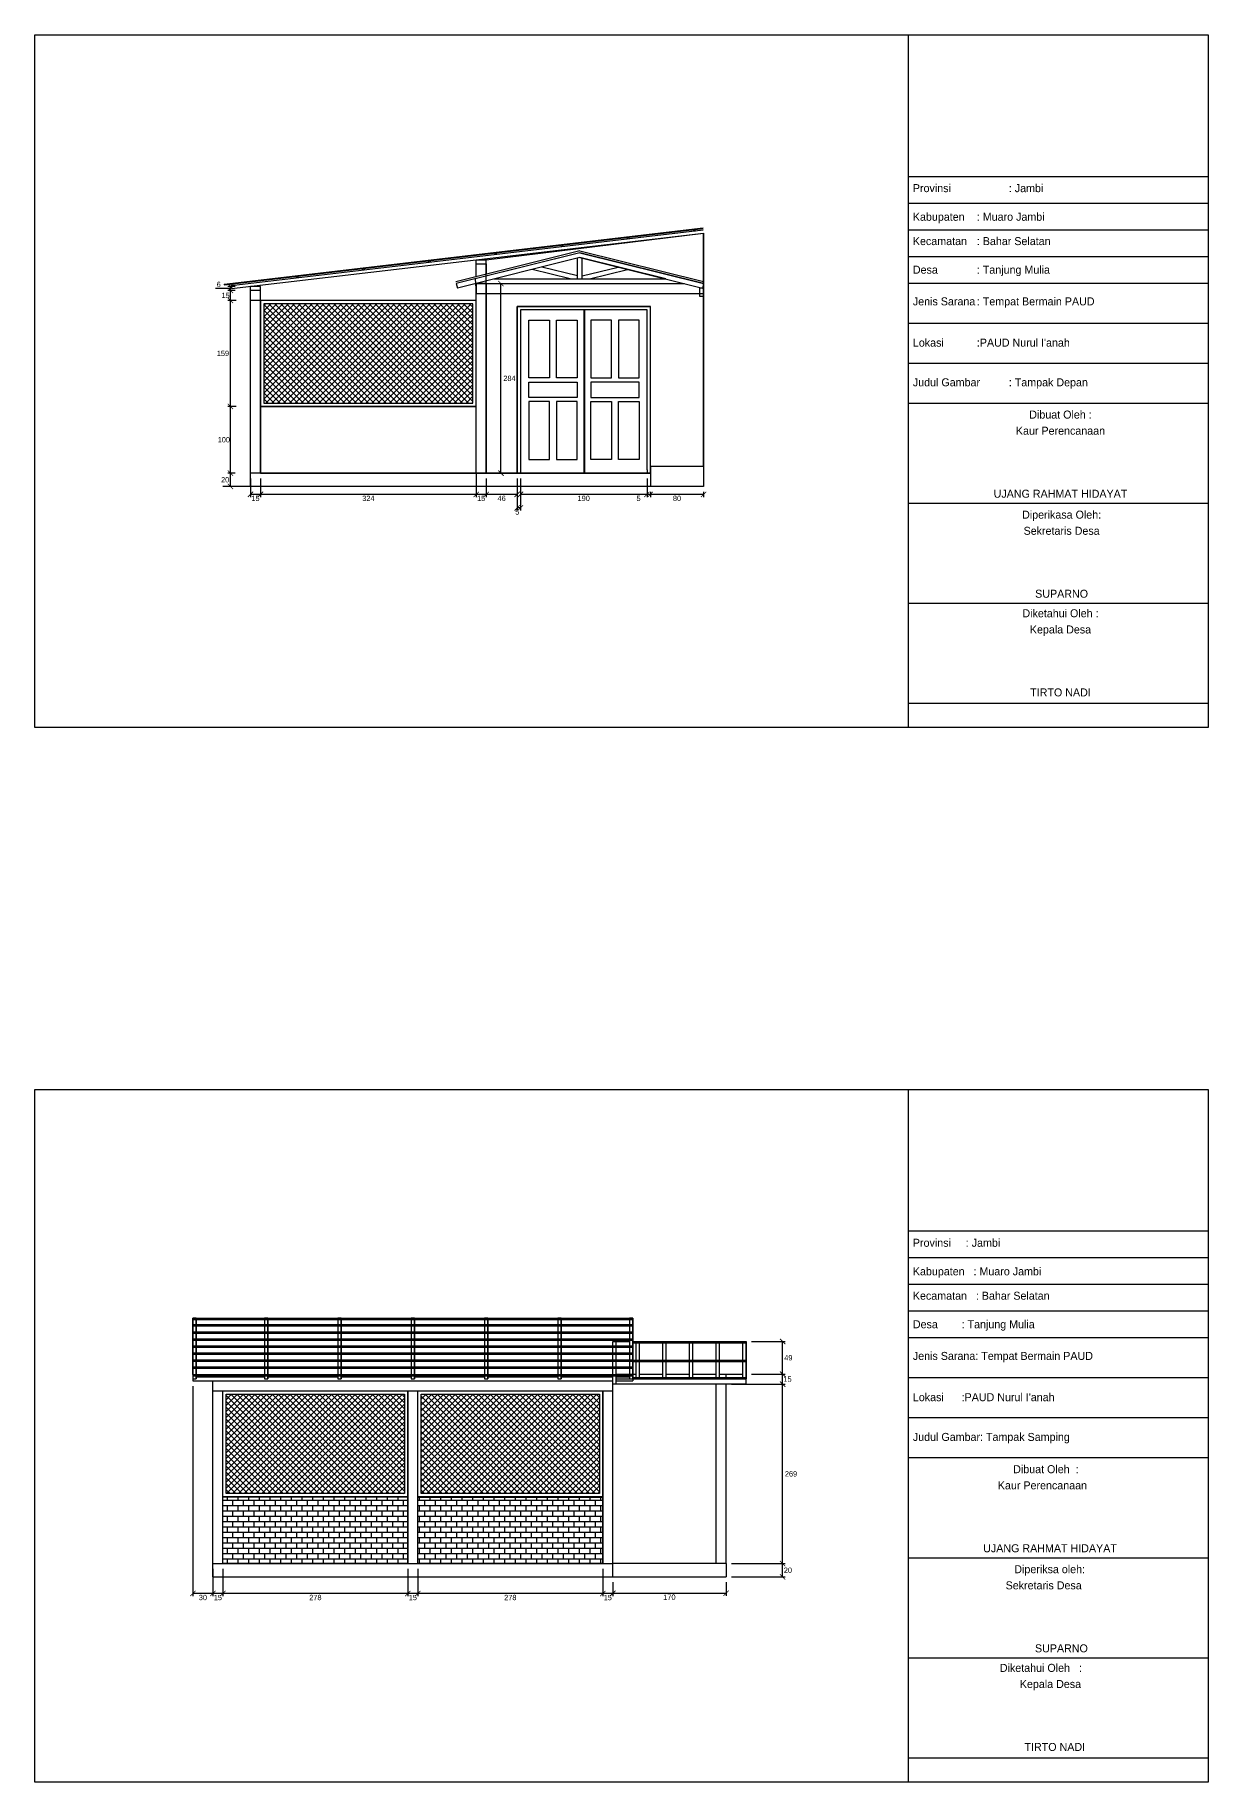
# Model space of a CAD drawing. Header units: inches. Extents: x -1543 to 2447, y -3648 to -1027.
# Drawn here: x -1543 to 217, y -3648 to -1027 of the extents above; entities that cross this region are included whole.
import ezdxf

# ---------------------------------------------------------------- set-up
doc = ezdxf.new("R2010")
doc.units = ezdxf.units.IN
doc.header["$MEASUREMENT"] = 0
doc.header["$PDMODE"] = 3
doc.dimstyles.get("Standard").update_dxf_attribs({"dimtxt": 8, "dimasz": 8, "dimexe": 4, "dimexo": 8, "dimgap": 2, "dimtad": 2, "dimtih": 1, "dimtoh": 1, "dimdec": 0, "dimzin": 0, "dimdsep": 46, "dimtxsty": 'Standard', "dimblk": 'ARCHTICK', "dimcen": 0.09, "dimadec": 0, "dimazin": 0, "dimtfac": 1, "dimtdec": 0, "dimtofl": 0, "dimtmove": 0, "dimatfit": 3, "dimfxl": 1, "dimtolj": 1, "dimtzin": 0, "dimarcsym": 0})

# ---------------------------------------------------------------- blocks, each defined once
blk = doc.blocks.new('_ArchTick')
at = {"color": 0, "linetype": 'ByBlock', "const_width": 0.15}
blk.add_lwpolyline([(-0.5, -0.5), (0.5, 0.5)], dxfattribs=at)
blk = doc.blocks.new('*D70')
at = {"color": 0, "lineweight": -2}
for p, q in [((-1242.6, -1684.4), (-1253.6, -1684.4)), ((-1249.6, -1704.4), (-1249.6, -1684.4)), ((-1242.6, -1704.4), (-1253.6, -1704.4))]:
    blk.add_line(p, q, dxfattribs=at)
at = {"layer": 'Defpoints', "color": 0}
for p in [(-1249.6, -1684.4), (-1234.6, -1684.4), (-1234.6, -1704.4)]:
    blk.add_point(p, dxfattribs=at)
at = {"color": 0, "lineweight": -2, "xscale": 8, "yscale": 8, "zscale": 8}
for p, rotation in [((-1249.6, -1684.4), 90), ((-1249.6, -1704.4), 270)]:
    blk.add_blockref('_ArchTick', p, dxfattribs=dict(at, rotation=rotation))
at = {"color": 0, "insert": (-1257.6, -1694.4), "char_height": 8, "attachment_point": 5}
blk.add_mtext('\\A1;20', dxfattribs=at)
blk = doc.blocks.new('*D71')
at = {"color": 0, "lineweight": -2}
for p, q in [((-1241.1, -1584.4), (-1253.6, -1584.4)), ((-1249.6, -1684.4), (-1249.6, -1584.4)), ((-1242.6, -1684.4), (-1253.6, -1684.4))]:
    blk.add_line(p, q, dxfattribs=at)
at = {"layer": 'Defpoints', "color": 0}
for p in [(-1249.6, -1584.4), (-1233.1, -1584.4), (-1234.6, -1684.4)]:
    blk.add_point(p, dxfattribs=at)
at = {"color": 0, "lineweight": -2, "xscale": 8, "yscale": 8, "zscale": 8}
for p, rotation in [((-1249.6, -1584.4), 90), ((-1249.6, -1684.4), 270)]:
    blk.add_blockref('_ArchTick', p, dxfattribs=dict(at, rotation=rotation))
at = {"color": 0, "insert": (-1259.6, -1634.4), "char_height": 8, "attachment_point": 5}
blk.add_mtext('\\A1;100', dxfattribs=at)
blk = doc.blocks.new('*D72')
at = {"color": 0, "lineweight": -2}
for p, q in [((-1241.1, -1425.4), (-1253.6, -1425.4)), ((-1249.6, -1584.4), (-1249.6, -1425.4)), ((-1241.1, -1584.4), (-1253.6, -1584.4))]:
    blk.add_line(p, q, dxfattribs=at)
at = {"layer": 'Defpoints', "color": 0}
for p in [(-1249.6, -1425.4), (-1233.1, -1425.4), (-1233.1, -1584.4)]:
    blk.add_point(p, dxfattribs=at)
at = {"color": 0, "lineweight": -2, "xscale": 8, "yscale": 8, "zscale": 8}
for p, rotation in [((-1249.6, -1425.4), 90), ((-1249.6, -1584.4), 270)]:
    blk.add_blockref('_ArchTick', p, dxfattribs=dict(at, rotation=rotation))
at = {"color": 0, "insert": (-1260.9, -1504.9), "char_height": 8, "attachment_point": 5}
blk.add_mtext('\\A1;159', dxfattribs=at)
blk = doc.blocks.new('*D73')
at = {"color": 0, "lineweight": -2}
for p, q in [((-1242.6, -1410.4), (-1253.6, -1410.4)), ((-1249.6, -1425.4), (-1249.6, -1410.4)), ((-1242.6, -1425.4), (-1253.6, -1425.4))]:
    blk.add_line(p, q, dxfattribs=at)
at = {"layer": 'Defpoints', "color": 0}
for p in [(-1249.6, -1410.4), (-1234.6, -1410.4), (-1234.6, -1425.4)]:
    blk.add_point(p, dxfattribs=at)
at = {"color": 0, "lineweight": -2, "xscale": 8, "yscale": 8, "zscale": 8}
for p, rotation in [((-1249.6, -1410.4), 90), ((-1249.6, -1425.4), 270)]:
    blk.add_blockref('_ArchTick', p, dxfattribs=dict(at, rotation=rotation))
at = {"color": 0, "insert": (-1256.9, -1417.9), "char_height": 8, "attachment_point": 5}
blk.add_mtext('\\A1;15', dxfattribs=at)
blk = doc.blocks.new('*D74')
at = {"color": 0, "lineweight": -2}
for p, q in [((-1262.6, -1407.4), (-1271.9, -1407.4)), ((-1249.6, -1407.4), (-1262.6, -1407.4)), ((-1242.6, -1404.4), (-1253.6, -1404.4)), ((-1242.6, -1410.4), (-1253.6, -1410.4)), ((-1249.6, -1410.4), (-1249.6, -1404.4))]:
    blk.add_line(p, q, dxfattribs=at)
at = {"layer": 'Defpoints', "color": 0}
for p in [(-1249.6, -1404.4), (-1234.6, -1404.4), (-1234.6, -1410.4)]:
    blk.add_point(p, dxfattribs=at)
at = {"color": 0, "lineweight": -2, "xscale": 8, "yscale": 8, "zscale": 8}
for p, rotation in [((-1249.6, -1404.4), 90), ((-1249.6, -1410.4), 270)]:
    blk.add_blockref('_ArchTick', p, dxfattribs=dict(at, rotation=rotation))
at = {"color": 0, "insert": (-1267.2, -1401.4), "char_height": 8, "attachment_point": 5}
blk.add_mtext('\\A1;6', dxfattribs=at)
blk = doc.blocks.new('*D98')
at = {"color": 0, "lineweight": -2}
for p, q in [((-619.6, -1712.4), (-619.6, -1720.3)), ((-539.6, -1716.3), (-619.6, -1716.3)), ((-539.6, -1712.4), (-539.6, -1720.3))]:
    blk.add_line(p, q, dxfattribs=at)
at = {"layer": 'Defpoints', "color": 0}
for p in [(-619.6, -1704.4), (-619.6, -1716.3), (-539.6, -1704.4)]:
    blk.add_point(p, dxfattribs=at)
at = {"color": 0, "lineweight": -2, "xscale": 8, "yscale": 8, "zscale": 8, "rotation": 180}
blk.add_blockref('_ArchTick', (-619.6, -1716.3), dxfattribs=at)
at = {"color": 0, "lineweight": -2, "xscale": 8, "yscale": 8, "zscale": 8}
blk.add_blockref('_ArchTick', (-539.6, -1716.3), dxfattribs=at)
at = {"color": 0, "insert": (-579.6, -1722.3), "char_height": 8, "attachment_point": 5}
blk.add_mtext('\\A1;80', dxfattribs=at)
blk = doc.blocks.new('*D99')
at = {"color": 0, "lineweight": -2}
for p, q in [((-624.6, -1692.4), (-624.6, -1720.3)), ((-624.6, -1716.3), (-641.9, -1716.3)), ((-619.6, -1716.3), (-624.6, -1716.3)), ((-619.6, -1712.4), (-619.6, -1720.3))]:
    blk.add_line(p, q, dxfattribs=at)
at = {"layer": 'Defpoints', "color": 0}
for p in [(-624.6, -1684.4), (-624.6, -1716.3), (-619.6, -1704.4)]:
    blk.add_point(p, dxfattribs=at)
at = {"color": 0, "lineweight": -2, "xscale": 8, "yscale": 8, "zscale": 8, "rotation": 180}
blk.add_blockref('_ArchTick', (-624.6, -1716.3), dxfattribs=at)
at = {"color": 0, "lineweight": -2, "xscale": 8, "yscale": 8, "zscale": 8}
blk.add_blockref('_ArchTick', (-619.6, -1716.3), dxfattribs=at)
at = {"color": 0, "insert": (-637.3, -1722.3), "char_height": 8, "attachment_point": 5}
blk.add_mtext('\\A1;5', dxfattribs=at)
blk = doc.blocks.new('*D100')
at = {"color": 0, "lineweight": -2}
for p, q in [((-814.6, -1692.4), (-814.6, -1720.3)), ((-624.6, -1692.4), (-624.6, -1720.3)), ((-624.6, -1716.3), (-814.6, -1716.3))]:
    blk.add_line(p, q, dxfattribs=at)
at = {"layer": 'Defpoints', "color": 0}
for p in [(-814.6, -1684.4), (-624.6, -1684.4), (-814.6, -1716.3)]:
    blk.add_point(p, dxfattribs=at)
at = {"color": 0, "lineweight": -2, "xscale": 8, "yscale": 8, "zscale": 8, "rotation": 180}
blk.add_blockref('_ArchTick', (-814.6, -1716.3), dxfattribs=at)
at = {"color": 0, "lineweight": -2, "xscale": 8, "yscale": 8, "zscale": 8}
blk.add_blockref('_ArchTick', (-624.6, -1716.3), dxfattribs=at)
at = {"color": 0, "insert": (-719.6, -1722.3), "char_height": 8, "attachment_point": 5}
blk.add_mtext('\\A1;190', dxfattribs=at)
blk = doc.blocks.new('*D101')
at = {"color": 0, "lineweight": -2}
for p, q in [((-819.6, -1692.4), (-819.6, -1740.7)), ((-814.6, -1692.4), (-814.6, -1740.7)), ((-814.6, -1736.7), (-819.6, -1736.7))]:
    blk.add_line(p, q, dxfattribs=at)
at = {"layer": 'Defpoints', "color": 0}
for p in [(-819.6, -1684.4), (-814.6, -1684.4), (-819.6, -1736.7)]:
    blk.add_point(p, dxfattribs=at)
at = {"color": 0, "lineweight": -2, "xscale": 8, "yscale": 8, "zscale": 8, "rotation": 180}
blk.add_blockref('_ArchTick', (-819.6, -1736.7), dxfattribs=at)
at = {"color": 0, "lineweight": -2, "xscale": 8, "yscale": 8, "zscale": 8}
blk.add_blockref('_ArchTick', (-814.6, -1736.7), dxfattribs=at)
at = {"color": 0, "insert": (-819.3, -1742.7), "char_height": 8, "attachment_point": 5}
blk.add_mtext('\\A1;5', dxfattribs=at)
blk = doc.blocks.new('*D102')
at = {"color": 0, "lineweight": -2}
for p, q in [((-865.9, -1692.4), (-865.9, -1720.3)), ((-819.6, -1692.4), (-819.6, -1720.3)), ((-819.6, -1716.3), (-865.9, -1716.3))]:
    blk.add_line(p, q, dxfattribs=at)
at = {"layer": 'Defpoints', "color": 0}
for p in [(-865.9, -1684.4), (-819.6, -1684.4), (-865.9, -1716.3)]:
    blk.add_point(p, dxfattribs=at)
at = {"color": 0, "lineweight": -2, "xscale": 8, "yscale": 8, "zscale": 8, "rotation": 180}
blk.add_blockref('_ArchTick', (-865.9, -1716.3), dxfattribs=at)
at = {"color": 0, "lineweight": -2, "xscale": 8, "yscale": 8, "zscale": 8}
blk.add_blockref('_ArchTick', (-819.6, -1716.3), dxfattribs=at)
at = {"color": 0, "insert": (-842.7, -1722.3), "char_height": 8, "attachment_point": 5}
blk.add_mtext('\\A1;46', dxfattribs=at)
blk = doc.blocks.new('*D103')
at = {"color": 0, "lineweight": -2}
for p, q in [((-880.9, -1692.4), (-880.9, -1720.3)), ((-865.9, -1692.4), (-865.9, -1720.3)), ((-865.9, -1716.3), (-880.9, -1716.3))]:
    blk.add_line(p, q, dxfattribs=at)
at = {"layer": 'Defpoints', "color": 0}
for p in [(-880.9, -1684.4), (-865.9, -1684.4), (-880.9, -1716.3)]:
    blk.add_point(p, dxfattribs=at)
at = {"color": 0, "lineweight": -2, "xscale": 8, "yscale": 8, "zscale": 8, "rotation": 180}
blk.add_blockref('_ArchTick', (-880.9, -1716.3), dxfattribs=at)
at = {"color": 0, "lineweight": -2, "xscale": 8, "yscale": 8, "zscale": 8}
blk.add_blockref('_ArchTick', (-865.9, -1716.3), dxfattribs=at)
at = {"color": 0, "insert": (-873.4, -1722.3), "char_height": 8, "attachment_point": 5}
blk.add_mtext('\\A1;15', dxfattribs=at)
blk = doc.blocks.new('*D104')
at = {"color": 0, "lineweight": -2}
for p, q in [((-1204.6, -1692.4), (-1204.6, -1720.3)), ((-880.9, -1692.4), (-880.9, -1720.3)), ((-880.9, -1716.3), (-1204.6, -1716.3))]:
    blk.add_line(p, q, dxfattribs=at)
at = {"layer": 'Defpoints', "color": 0}
for p in [(-1204.6, -1684.4), (-880.9, -1684.4), (-1204.6, -1716.3)]:
    blk.add_point(p, dxfattribs=at)
at = {"color": 0, "lineweight": -2, "xscale": 8, "yscale": 8, "zscale": 8, "rotation": 180}
blk.add_blockref('_ArchTick', (-1204.6, -1716.3), dxfattribs=at)
at = {"color": 0, "lineweight": -2, "xscale": 8, "yscale": 8, "zscale": 8}
blk.add_blockref('_ArchTick', (-880.9, -1716.3), dxfattribs=at)
at = {"color": 0, "insert": (-1042.7, -1722.3), "char_height": 8, "attachment_point": 5}
blk.add_mtext('\\A1;324', dxfattribs=at)
blk = doc.blocks.new('*D105')
at = {"color": 0, "lineweight": -2}
for p, q in [((-1219.6, -1692.4), (-1219.6, -1720.3)), ((-1204.6, -1692.4), (-1204.6, -1720.3)), ((-1204.6, -1716.3), (-1219.6, -1716.3))]:
    blk.add_line(p, q, dxfattribs=at)
at = {"layer": 'Defpoints', "color": 0}
for p in [(-1219.6, -1684.4), (-1204.6, -1684.4), (-1219.6, -1716.3)]:
    blk.add_point(p, dxfattribs=at)
at = {"color": 0, "lineweight": -2, "xscale": 8, "yscale": 8, "zscale": 8, "rotation": 180}
blk.add_blockref('_ArchTick', (-1219.6, -1716.3), dxfattribs=at)
at = {"color": 0, "lineweight": -2, "xscale": 8, "yscale": 8, "zscale": 8}
blk.add_blockref('_ArchTick', (-1204.6, -1716.3), dxfattribs=at)
at = {"color": 0, "insert": (-1212.1, -1722.3), "char_height": 8, "attachment_point": 5}
blk.add_mtext('\\A1;15', dxfattribs=at)
blk = doc.blocks.new('*D106')
at = {"color": 0, "lineweight": -2}
for p, q in [((-851.7, -1400.2), (-847.7, -1400.2)), ((-843.7, -1684.4), (-843.7, -1400.2)), ((-851.7, -1684.4), (-847.7, -1684.4))]:
    blk.add_line(p, q, dxfattribs=at)
at = {"layer": 'Defpoints', "color": 0}
for p in [(-843.7, -1400.2), (-843.7, -1400.2), (-843.7, -1684.4)]:
    blk.add_point(p, dxfattribs=at)
at = {"color": 0, "lineweight": -2, "xscale": 8, "yscale": 8, "zscale": 8}
for p, rotation in [((-843.7, -1400.2), 90), ((-843.7, -1684.4), 270)]:
    blk.add_blockref('_ArchTick', p, dxfattribs=dict(at, rotation=rotation))
at = {"color": 0, "insert": (-831, -1542.3), "char_height": 8, "attachment_point": 5}
blk.add_mtext('\\A1;284', dxfattribs=at)
blk = doc.blocks.new('*D119')
at = {"color": 0, "lineweight": -2}
for p, q in [((-691, -3328), (-691, -3368.9)), ((-676, -3348), (-676, -3368.9)), ((-676, -3364.9), (-691, -3364.9))]:
    blk.add_line(p, q, dxfattribs=at)
at = {"layer": 'Defpoints', "color": 0}
for p in [(-691, -3320), (-676, -3340), (-691, -3364.9)]:
    blk.add_point(p, dxfattribs=at)
at = {"color": 0, "lineweight": -2, "xscale": 8, "yscale": 8, "zscale": 8, "rotation": 180}
blk.add_blockref('_ArchTick', (-691, -3364.9), dxfattribs=at)
at = {"color": 0, "lineweight": -2, "xscale": 8, "yscale": 8, "zscale": 8}
blk.add_blockref('_ArchTick', (-676, -3364.9), dxfattribs=at)
at = {"color": 0, "insert": (-683.5, -3370.9), "char_height": 8, "attachment_point": 5}
blk.add_mtext('\\A1;15', dxfattribs=at)
blk = doc.blocks.new('*D120')
at = {"color": 0, "lineweight": -2}
for p, q in [((-968.5, -3328), (-968.5, -3368.9)), ((-691, -3328), (-691, -3368.9)), ((-691, -3364.9), (-968.5, -3364.9))]:
    blk.add_line(p, q, dxfattribs=at)
at = {"layer": 'Defpoints', "color": 0}
for p in [(-968.5, -3320), (-691, -3320), (-968.5, -3364.9)]:
    blk.add_point(p, dxfattribs=at)
at = {"color": 0, "lineweight": -2, "xscale": 8, "yscale": 8, "zscale": 8, "rotation": 180}
blk.add_blockref('_ArchTick', (-968.5, -3364.9), dxfattribs=at)
at = {"color": 0, "lineweight": -2, "xscale": 8, "yscale": 8, "zscale": 8}
blk.add_blockref('_ArchTick', (-691, -3364.9), dxfattribs=at)
at = {"color": 0, "insert": (-829.7, -3370.9), "char_height": 8, "attachment_point": 5}
blk.add_mtext('\\A1;278', dxfattribs=at)
blk = doc.blocks.new('*D121')
at = {"color": 0, "lineweight": -2}
for p, q in [((-983.5, -3328), (-983.5, -3368.9)), ((-968.5, -3328), (-968.5, -3368.9)), ((-968.5, -3364.9), (-983.5, -3364.9))]:
    blk.add_line(p, q, dxfattribs=at)
at = {"layer": 'Defpoints', "color": 0}
for p in [(-983.5, -3320), (-968.5, -3320), (-983.5, -3364.9)]:
    blk.add_point(p, dxfattribs=at)
at = {"color": 0, "lineweight": -2, "xscale": 8, "yscale": 8, "zscale": 8, "rotation": 180}
blk.add_blockref('_ArchTick', (-983.5, -3364.9), dxfattribs=at)
at = {"color": 0, "lineweight": -2, "xscale": 8, "yscale": 8, "zscale": 8}
blk.add_blockref('_ArchTick', (-968.5, -3364.9), dxfattribs=at)
at = {"color": 0, "insert": (-976, -3370.9), "char_height": 8, "attachment_point": 5}
blk.add_mtext('\\A1;15', dxfattribs=at)
blk = doc.blocks.new('*D122')
at = {"color": 0, "lineweight": -2}
for p, q in [((-1261, -3328), (-1261, -3368.9)), ((-983.5, -3328), (-983.5, -3368.9)), ((-983.5, -3364.9), (-1261, -3364.9))]:
    blk.add_line(p, q, dxfattribs=at)
at = {"layer": 'Defpoints', "color": 0}
for p in [(-1261, -3320), (-983.5, -3320), (-1261, -3364.9)]:
    blk.add_point(p, dxfattribs=at)
at = {"color": 0, "lineweight": -2, "xscale": 8, "yscale": 8, "zscale": 8, "rotation": 180}
blk.add_blockref('_ArchTick', (-1261, -3364.9), dxfattribs=at)
at = {"color": 0, "lineweight": -2, "xscale": 8, "yscale": 8, "zscale": 8}
blk.add_blockref('_ArchTick', (-983.5, -3364.9), dxfattribs=at)
at = {"color": 0, "insert": (-1122.2, -3370.9), "char_height": 8, "attachment_point": 5}
blk.add_mtext('\\A1;278', dxfattribs=at)
blk = doc.blocks.new('*D123')
at = {"color": 0, "lineweight": -2}
for p, q in [((-1276, -3328), (-1276, -3368.9)), ((-1261, -3328), (-1261, -3368.9)), ((-1261, -3364.9), (-1276, -3364.9))]:
    blk.add_line(p, q, dxfattribs=at)
at = {"layer": 'Defpoints', "color": 0}
for p in [(-1276, -3320), (-1261, -3320), (-1276, -3364.9)]:
    blk.add_point(p, dxfattribs=at)
at = {"color": 0, "lineweight": -2, "xscale": 8, "yscale": 8, "zscale": 8, "rotation": 180}
blk.add_blockref('_ArchTick', (-1276, -3364.9), dxfattribs=at)
at = {"color": 0, "lineweight": -2, "xscale": 8, "yscale": 8, "zscale": 8}
blk.add_blockref('_ArchTick', (-1261, -3364.9), dxfattribs=at)
at = {"color": 0, "insert": (-1268.5, -3370.9), "char_height": 8, "attachment_point": 5}
blk.add_mtext('\\A1;15', dxfattribs=at)
blk = doc.blocks.new('*D124')
at = {"color": 0, "lineweight": -2}
for p, q in [((-1306, -3054), (-1306, -3368.9)), ((-1276, -3328), (-1276, -3368.9)), ((-1276, -3364.9), (-1306, -3364.9))]:
    blk.add_line(p, q, dxfattribs=at)
at = {"layer": 'Defpoints', "color": 0}
for p in [(-1306, -3046), (-1276, -3320), (-1306, -3364.9)]:
    blk.add_point(p, dxfattribs=at)
at = {"color": 0, "lineweight": -2, "xscale": 8, "yscale": 8, "zscale": 8, "rotation": 180}
blk.add_blockref('_ArchTick', (-1306, -3364.9), dxfattribs=at)
at = {"color": 0, "lineweight": -2, "xscale": 8, "yscale": 8, "zscale": 8}
blk.add_blockref('_ArchTick', (-1276, -3364.9), dxfattribs=at)
at = {"color": 0, "insert": (-1291, -3370.9), "char_height": 8, "attachment_point": 5}
blk.add_mtext('\\A1;30', dxfattribs=at)
blk = doc.blocks.new('*D125')
at = {"color": 0, "lineweight": -2}
for p, q in [((-676, -3348), (-676, -3368.4)), ((-506, -3348), (-506, -3368.4)), ((-676, -3364.4), (-506, -3364.4))]:
    blk.add_line(p, q, dxfattribs=at)
at = {"layer": 'Defpoints', "color": 0}
for p in [(-676, -3340), (-506, -3340), (-506, -3364.4)]:
    blk.add_point(p, dxfattribs=at)
at = {"color": 0, "lineweight": -2, "xscale": 8, "yscale": 8, "zscale": 8, "rotation": 180}
blk.add_blockref('_ArchTick', (-676, -3364.4), dxfattribs=at)
at = {"color": 0, "lineweight": -2, "xscale": 8, "yscale": 8, "zscale": 8}
blk.add_blockref('_ArchTick', (-506, -3364.4), dxfattribs=at)
at = {"color": 0, "insert": (-591, -3370.4), "char_height": 8, "attachment_point": 5}
blk.add_mtext('\\A1;170', dxfattribs=at)
blk = doc.blocks.new('*D126')
at = {"color": 0, "lineweight": -2}
for p, q in [((-498, -3320), (-417.2, -3320)), ((-421.2, -3340), (-421.2, -3320)), ((-498, -3340), (-417.2, -3340))]:
    blk.add_line(p, q, dxfattribs=at)
at = {"layer": 'Defpoints', "color": 0}
for p in [(-506, -3320), (-421.2, -3320), (-506, -3340)]:
    blk.add_point(p, dxfattribs=at)
at = {"color": 0, "lineweight": -2, "xscale": 8, "yscale": 8, "zscale": 8}
for p, rotation in [((-421.2, -3320), 90), ((-421.2, -3340), 270)]:
    blk.add_blockref('_ArchTick', p, dxfattribs=dict(at, rotation=rotation))
at = {"color": 0, "insert": (-413.2, -3330), "char_height": 8, "attachment_point": 5}
blk.add_mtext('\\A1;20', dxfattribs=at)
blk = doc.blocks.new('*D127')
at = {"color": 0, "lineweight": -2}
for p, q in [((-498, -3050.8), (-417.2, -3050.8)), ((-421.2, -3320), (-421.2, -3050.8)), ((-498, -3320), (-417.2, -3320))]:
    blk.add_line(p, q, dxfattribs=at)
at = {"layer": 'Defpoints', "color": 0}
for p in [(-506, -3050.8), (-421.2, -3050.8), (-506, -3320)]:
    blk.add_point(p, dxfattribs=at)
at = {"color": 0, "lineweight": -2, "xscale": 8, "yscale": 8, "zscale": 8}
for p, rotation in [((-421.2, -3050.8), 90), ((-421.2, -3320), 270)]:
    blk.add_blockref('_ArchTick', p, dxfattribs=dict(at, rotation=rotation))
at = {"color": 0, "insert": (-408.5, -3185.4), "char_height": 8, "attachment_point": 5}
blk.add_mtext('\\A1;269', dxfattribs=at)
blk = doc.blocks.new('*D128')
at = {"color": 0, "lineweight": -2}
for p, q in [((-468, -3035.8), (-417.2, -3035.8)), ((-421.2, -3050.8), (-421.2, -3035.8)), ((-498, -3050.8), (-417.2, -3050.8))]:
    blk.add_line(p, q, dxfattribs=at)
at = {"layer": 'Defpoints', "color": 0}
for p in [(-476, -3035.8), (-421.2, -3035.8), (-506, -3050.8)]:
    blk.add_point(p, dxfattribs=at)
at = {"color": 0, "lineweight": -2, "xscale": 8, "yscale": 8, "zscale": 8}
for p, rotation in [((-421.2, -3035.8), 90), ((-421.2, -3050.8), 270)]:
    blk.add_blockref('_ArchTick', p, dxfattribs=dict(at, rotation=rotation))
at = {"color": 0, "insert": (-413.8, -3043.3), "char_height": 8, "attachment_point": 5}
blk.add_mtext('\\A1;15', dxfattribs=at)
blk = doc.blocks.new('*D129')
at = {"color": 0, "lineweight": -2}
for p, q in [((-468, -2986.8), (-417.2, -2986.8)), ((-421.2, -3035.8), (-421.2, -2986.8)), ((-468, -3035.8), (-417.2, -3035.8))]:
    blk.add_line(p, q, dxfattribs=at)
at = {"layer": 'Defpoints', "color": 0}
for p in [(-476, -2986.8), (-421.2, -2986.8), (-476, -3035.8)]:
    blk.add_point(p, dxfattribs=at)
at = {"color": 0, "lineweight": -2, "xscale": 8, "yscale": 8, "zscale": 8}
for p, rotation in [((-421.2, -2986.8), 90), ((-421.2, -3035.8), 270)]:
    blk.add_blockref('_ArchTick', p, dxfattribs=dict(at, rotation=rotation))
at = {"color": 0, "insert": (-412.5, -3011.3), "char_height": 8, "attachment_point": 5}
blk.add_mtext('\\A1;49', dxfattribs=at)

msp = doc.modelspace()

# ---------------------------------------------------------------- hatches: boundary and pattern name
h = msp.add_hatch()
h.set_pattern_fill('NET', color=256, scale=50, angle=45, style=0)
h.set_pattern_definition([(45, (-28.074, -4.2636), (-4.419417, 4.419417), []), (135, (-28.074, -4.2636), (-4.419417, -4.419417), [])])
h.paths.add_polyline_path([(-1199.6, -1579.4), (-885.9, -1579.4), (-885.9, -1430.3), (-1199.6, -1430.3)])
h = msp.add_hatch()
h.set_pattern_fill('NET', color=256, scale=50, angle=45, style=0)
h.set_pattern_definition([(45, (-86.115, -56.9486), (-4.419417, 4.419417), []), (135, (-86.115, -56.9486), (-4.419417, -4.419417), [])])
h.paths.add_polyline_path([(-1256, -3066), (-988.5, -3066), (-988.5, -3215), (-1256, -3215)])
h.paths.add_polyline_path([(-963.5, -3066), (-696, -3066), (-696, -3215), (-963.5, -3215)])
h = msp.add_hatch()
h.set_pattern_fill('AR-B816', color=256, style=0)
h.set_pattern_definition([(0, (-86.115, -56.949), (0, 8), []), (90, (-86.115, -56.949), (-8, 8), [8, -8])])
h.paths.add_polyline_path([(-1261, -3220), (-983.5, -3220), (-983.5, -3320), (-1261, -3320)])
h.paths.add_polyline_path([(-968.5, -3220.2), (-691, -3220.2), (-691, -3320), (-968.5, -3320)])

# ---------------------------------------------------------------- linework, layer by layer
for p, q in [((-1543, -1027.2), (217.2, -1027.2)), ((-1543, -2065.9), (-1543, -1027.2)), ((-232.7, -1027.2), (-232.7, -2065.9)), ((217.2, -1027.2), (217.2, -2065.9)), ((-232.7, -1239.4), (217.2, -1239.4)), ((-232.7, -1279.4), (217.2, -1279.4)), ((-1259.1, -1401), (-540.2, -1316.3)), ((-1259, -1401.9), (-540.1, -1317.3)), ((-1248.7, -1402.8), (-540.2, -1319.4)), ((-1248.1, -1407.7), (-539.6, -1324.4)), ((-539.6, -1674.4), (-539.6, -1324.4)), ((-539.6, -1324.4), (-539.6, -1704.4)), ((-232.7, -1319.4), (217.2, -1319.4)), ((-725.2, -1350.8), (-911.6, -1397.3)), ((-725.2, -1353.9), (-910.9, -1400.2)), ((-725.2, -1361.1), (-909.2, -1407)), ((-728.7, -1393.2), (-728.7, -1362)), ((-728.7, -1393.2), (-728.7, -1362)), ((-725.2, -1350.8), (-539.6, -1397.1)), ((-725.2, -1353.9), (-539.6, -1400.2)), ((-725.2, -1361.1), (-541.3, -1407)), ((-596.6, -1393.2), (-725.2, -1361.1)), ((-721.7, -1393.2), (-721.7, -1362)), ((-721.7, -1393.2), (-721.7, -1362)), ((-232.7, -1359.4), (217.2, -1359.4)), ((-880.9, -1364.7), (-865.9, -1364.7)), ((-880.9, -1389.6), (-880.9, -1364.7)), ((-880.9, -1370.7), (-865.9, -1370.7)), ((-865.9, -1385.9), (-865.9, -1364.7)), ((-865.9, -1385.9), (-865.9, -1370.7)), ((-739.7, -1393.2), (-796.8, -1378.9)), ((-728.7, -1388.7), (-782.3, -1375.3)), ((-721.7, -1388.7), (-668.1, -1375.3)), ((-710.8, -1393.2), (-653.7, -1378.9)), ((-1259.1, -1401), (-1259, -1401.9)), ((-1248.7, -1402.8), (-1248.1, -1407.7)), ((-1219.6, -1704.4), (-1219.6, -1404.4)), ((-1204.6, -1404.4), (-1219.6, -1404.4)), ((-1204.6, -1410.4), (-1219.6, -1410.4)), ((-1204.6, -1684.4), (-1204.6, -1404.4)), ((-910.9, -1400.2), (-909.2, -1407)), ((-881.9, -1400.2), (-568.5, -1400.2)), ((-880.9, -1684.4), (-880.9, -1399.9)), ((-880.9, -1684.4), (-880.9, -1400.2)), ((-865.9, -1684.4), (-865.9, -1400.2)), ((-865.9, -1402.4), (-865.9, -1400.2)), ((-865.9, -1684.4), (-865.9, -1400.2)), ((-853.9, -1393.2), (-596.6, -1393.2)), ((-539.6, -1400.2), (-541.3, -1407)), ((-232.7, -1399.4), (217.2, -1399.4)), ((-1204.6, -1425.4), (-1219.6, -1425.4)), ((-819.6, -1684.4), (-819.6, -1434.4)), ((-819.6, -1434.4), (-619.6, -1434.4)), ((-624.6, -1439.4), (-814.6, -1439.4)), ((-814.6, -1439.4), (-814.6, -1679.4)), ((-719.6, -1439.4), (-719.6, -1684.4)), ((-718.6, -1439.4), (-718.6, -1684.4)), ((-624.6, -1679.4), (-624.6, -1439.4)), ((-619.6, -1674.4), (-619.6, -1434.4)), ((-232.7, -1459.4), (217.2, -1459.4)), ((-232.7, -1519.4), (217.2, -1519.4)), ((-1204.6, -1584.4), (-880.9, -1584.4)), ((-232.7, -1579.4), (217.2, -1579.4)), ((-539.6, -1674.4), (-619.6, -1674.4)), ((-619.6, -1674.4), (-619.6, -1704.4)), ((-619.6, -1684.4), (-1219.6, -1684.4)), ((-1204.6, -1684.4), (-927.1, -1684.4)), ((-912.1, -1684.4), (-619.6, -1684.4)), ((-880.9, -1684.4), (-880.9, -1704.4)), ((-814.6, -1679.4), (-814.6, -1684.4)), ((-624.6, -1679.4), (-624.6, -1684.4)), ((-539.6, -1704.4), (-1261.3, -1704.4)), ((-619.6, -1704.4), (-1219.6, -1704.4)), ((-232.7, -1729.4), (217.2, -1729.4)), ((-232.7, -1879.4), (217.2, -1879.4)), ((-232.7, -2029.4), (217.2, -2029.4)), ((217.2, -2065.9), (-1543, -2065.9)), ((-1543, -3647.7), (-1543, -2608.9)), ((-1543, -2608.9), (217.2, -2608.9)), ((-232.7, -2608.9), (-232.7, -3647.7)), ((217.2, -2608.9), (217.2, -3647.7)), ((-232.7, -2821.1), (217.2, -2821.1)), ((-232.7, -2861.1), (217.2, -2861.1)), ((-232.7, -2901.1), (217.2, -2901.1)), ((-1306, -2952), (-646, -2952)), ((-1306, -2952), (-1306, -3043.4)), ((-1306, -3036.4), (-1306, -2952)), ((-1306, -2952.1), (-646, -2952.1)), ((-1306, -2954.1), (-646, -2954.1)), ((-1301, -2952), (-1301, -3043)), ((-1198.5, -2952), (-1198.5, -3043)), ((-1193.5, -2952), (-1193.5, -3043)), ((-1088.5, -2952), (-1088.5, -3043)), ((-1083.5, -2952), (-1083.5, -3043)), ((-978.5, -2952), (-978.5, -3043)), ((-973.5, -2952), (-973.5, -3043)), ((-868.5, -2952), (-868.5, -3043)), ((-863.5, -2952), (-863.5, -3043)), ((-758.5, -2952), (-758.5, -3043)), ((-753.5, -2952), (-753.5, -3043)), ((-646, -2952), (-646, -3043.4)), ((-232.7, -2941.1), (217.2, -2941.1)), ((-1306, -2961.6), (-646, -2961.6)), ((-1306, -2963.6), (-646, -2963.6)), ((-1306, -2972.2), (-646, -2972.2)), ((-1306, -2974.2), (-646, -2974.2)), ((-1306, -2982.7), (-646, -2982.7)), ((-1306, -2984.7), (-646, -2984.7)), ((-676, -2986.8), (-651, -2986.8)), ((-676, -2993.3), (-676, -2986.8)), ((-671, -2993.3), (-671, -2986.8)), ((-646, -2986.8), (-476, -2986.8)), ((-476, -3050.8), (-476, -2986.8)), ((-476, -2986.8), (-476, -3042.7)), ((-232.7, -2981.1), (217.2, -2981.1)), ((-1306, -2993.3), (-646, -2993.3)), ((-1306, -2995.3), (-646, -2995.3)), ((-1306, -3003.8), (-646, -3003.8)), ((-1306, -3005.8), (-646, -3005.8)), ((-676, -3003.8), (-676, -2995.3)), ((-676, -3014.4), (-676, -3005.8)), ((-671, -3003.8), (-671, -2995.3)), ((-671, -3014.4), (-671, -3005.8)), ((-646, -2988.8), (-476, -2988.8)), ((-641, -3014.8), (-641, -2988.8)), ((-636, -3014.8), (-636, -2988.8)), ((-601, -3014.8), (-601, -2988.8)), ((-596, -3014.8), (-596, -2988.8)), ((-561, -3014.8), (-561, -2988.8)), ((-556, -3014.8), (-556, -2988.8)), ((-521, -3014.8), (-521, -2988.8)), ((-516, -3014.8), (-516, -2988.8)), ((-481, -3014.8), (-481, -2988.8)), ((-1306, -3014.4), (-646, -3014.4)), ((-1306, -3016.4), (-646, -3016.4)), ((-1306, -3025), (-646, -3025)), ((-1306, -3027), (-646, -3027)), ((-1306, -3036.4), (-646, -3036.4)), ((-1306, -3038.4), (-646, -3038.4)), ((-676, -3025), (-676, -3016.4)), ((-676, -3050.8), (-676, -3027)), ((-671, -3025), (-671, -3016.4)), ((-671, -3036.4), (-671, -3027)), ((-671, -3035.8), (-641, -3035.8)), ((-671, -3050.8), (-671, -3038.4)), ((-646, -3014.8), (-476, -3014.8)), ((-646, -3016.8), (-476, -3016.8)), ((-641, -3040.7), (-641, -3016.8)), ((-636, -3040.7), (-636, -3016.8)), ((-636, -3035.8), (-601, -3035.8)), ((-601, -3040.7), (-601, -3016.8)), ((-596, -3040.7), (-596, -3016.8)), ((-596, -3035.8), (-561, -3035.8)), ((-561, -3040.7), (-561, -3016.8)), ((-556, -3040.7), (-556, -3016.8)), ((-556, -3035.8), (-521, -3035.8)), ((-521, -3040.7), (-521, -3016.8)), ((-516, -3040.7), (-516, -3016.8)), ((-516, -3035.8), (-481, -3035.8)), ((-506, -3040.7), (-506, -3035.8)), ((-481, -3040.7), (-481, -3016.8)), ((-1306, -3040), (-1306, -3046)), ((-1306, -3046), (-676, -3046)), ((-1301, -3040), (-1198.5, -3040)), ((-1276, -3340), (-1276, -3046)), ((-1276, -3061), (-676, -3061)), ((-1261, -3320), (-1261, -3061)), ((-1193.5, -3040), (-1088.5, -3040)), ((-1083.5, -3040), (-978.5, -3040)), ((-983.5, -3320), (-983.5, -3061)), ((-973.5, -3040), (-868.5, -3040)), ((-968.5, -3320), (-968.5, -3061)), ((-863.5, -3040), (-758.5, -3040)), ((-753.5, -3040), (-676, -3040)), ((-691, -3320), (-691, -3061)), ((-676, -3340), (-676, -3046)), ((-476, -3050.8), (-676, -3050.8)), ((-671, -3040), (-651, -3040)), ((-671, -3042.7), (-476, -3042.7)), ((-671, -3046), (-646, -3046)), ((-646, -3040), (-646, -3046)), ((-646, -3040.7), (-476, -3040.7)), ((-646, -3042.7), (-476, -3042.7)), ((-521, -3320), (-521, -3050.8)), ((-506, -3320), (-506, -3050.8)), ((-506, -3320), (-506, -3050.8)), ((-232.7, -3041.1), (217.2, -3041.1)), ((-232.7, -3101.1), (217.2, -3101.1)), ((-232.7, -3161.1), (217.2, -3161.1)), ((-1261, -3220), (-983.5, -3220)), ((-968.5, -3220), (-691, -3220)), ((-1276, -3320), (-676, -3320)), ((-506, -3320), (-676, -3320)), ((-506, -3320), (-506, -3340)), ((-232.7, -3311.1), (217.2, -3311.1)), ((-1276, -3340), (-676, -3340)), ((-676, -3340), (-506, -3340)), ((-232.7, -3461.1), (217.2, -3461.1)), ((-232.7, -3611.1), (217.2, -3611.1)), ((217.2, -3647.7), (-1543, -3647.7))]:
    msp.add_line(p, q)
for points in [[(-865.9, -1684.4), (-865.9, -1364.7), (-539.6, -1324.4), (-539.6, -1674.4), (-619.6, -1674.4), (-619.6, -1434.4), (-819.6, -1434.4), (-819.6, -1684.4)], [(-654.6, -1330.8), (-654.3, -1332.8), (-651.3, -1332.5), (-651.6, -1330.5)], [(-555.2, -1319.2), (-555, -1321.1), (-552, -1320.8), (-552.3, -1318.8)], [(-853.2, -1354.2), (-853, -1356.2), (-850, -1355.8), (-850.2, -1353.9)], [(-753.9, -1342.5), (-753.6, -1344.5), (-750.7, -1344.2), (-750.9, -1342.2)], [(-1051.8, -1377.6), (-1051.6, -1379.6), (-1048.6, -1379.2), (-1048.8, -1377.2)], [(-952.5, -1365.9), (-952.3, -1367.9), (-949.3, -1367.5), (-949.5, -1365.5)], [(-1249, -1400.8), (-1248.7, -1402.8), (-1245.7, -1402.4), (-1246, -1400.4)], [(-1151.1, -1389.3), (-1150.9, -1391.2), (-1147.9, -1390.9), (-1148.2, -1388.9)], [(-880.9, -1415.2), (-865.9, -1415.2), (-865.9, -1400.2), (-880.9, -1400.2)], [(-545.6, -1419), (-539.6, -1419), (-539.6, -1407), (-545.6, -1407)], [(-1204.6, -1584.4), (-880.9, -1584.4), (-880.9, -1425.3), (-1204.6, -1425.3)], [(-1199.6, -1579.4), (-885.9, -1579.4), (-885.9, -1430.3), (-1199.6, -1430.3)], [(-801.8, -1455), (-771.1, -1455), (-771.1, -1541.7), (-801.8, -1541.7)], [(-760.3, -1455), (-729.6, -1455), (-729.6, -1541.7), (-760.3, -1541.7)], [(-678, -1455), (-708.7, -1455), (-708.7, -1541.7), (-678, -1541.7)], [(-636.6, -1455), (-667.2, -1455), (-667.2, -1541.7), (-636.6, -1541.7)], [(-801.8, -1548.1), (-729.6, -1548.1), (-729.6, -1570.8), (-801.8, -1570.8)], [(-636.6, -1548.1), (-708.7, -1548.1), (-708.7, -1570.8), (-636.6, -1570.8)], [(-1204.6, -1584.4), (-1204.6, -1684.4), (-880.9, -1684.4), (-880.9, -1584.4)], [(-801.8, -1663.8), (-771.1, -1663.8), (-771.1, -1577), (-801.8, -1577)], [(-760.3, -1663.8), (-729.6, -1663.8), (-729.6, -1577), (-760.3, -1577)], [(-678, -1663.8), (-708.7, -1663.8), (-708.7, -1577), (-678, -1577)], [(-636.6, -1663.8), (-667.2, -1663.8), (-667.2, -1577), (-636.6, -1577)], [(-1261, -3061), (-983.5, -3061), (-983.5, -3220), (-1261, -3220)], [(-968.5, -3061), (-691, -3061), (-691, -3220), (-968.5, -3220)], [(-1256, -3066), (-988.5, -3066), (-988.5, -3215), (-1256, -3215)], [(-963.5, -3066), (-696, -3066), (-696, -3215), (-963.5, -3215)], [(-1261, -3220), (-983.5, -3220), (-983.5, -3320), (-1261, -3320)], [(-968.5, -3220.2), (-691, -3220.2), (-691, -3320), (-968.5, -3320)]]:
    msp.add_lwpolyline(points, close=True)
for points in [[(-880.9, -1415.2), (-539.6, -1415.2), (-539.6, -1400.2), (-725.2, -1353.9), (-882.6, -1393.1), (-880.9, -1415.2)], [(-865.9, -1370.7), (-865.9, -1385.9)], [(-865.9, -1400.2), (-865.9, -1684.4)], [(-819.6, -1684.4), (-619.6, -1684.4), (-619.6, -1434.4), (-819.6, -1434.4), (-819.6, -1684.4)], [(-1306, -2952), (-1306, -3043), (-1301, -3043), (-1301, -2952), (-1306, -2952)], [(-1198.5, -2952), (-1198.5, -3043), (-1193.5, -3043), (-1193.5, -2952), (-1198.5, -2952)], [(-1088.5, -2952), (-1088.5, -3043), (-1083.5, -3043), (-1083.5, -2952), (-1088.5, -2952)], [(-978.5, -2952), (-978.5, -3043), (-973.5, -3043), (-973.5, -2952), (-978.5, -2952)], [(-868.5, -2952), (-868.5, -3043), (-863.5, -3043), (-863.5, -2952), (-868.5, -2952)], [(-758.5, -2952), (-758.5, -3043), (-753.5, -3043), (-753.5, -2952), (-758.5, -2952)], [(-651, -2952), (-651, -2993.3)], [(-651, -3038.4), (-651, -3043), (-646, -3043), (-646, -2952), (-651, -2952)], [(-651, -2995.3), (-651, -3003.8)], [(-651, -3005.8), (-651, -3014.4)], [(-651, -3016.4), (-651, -3025)], [(-651, -3027), (-651, -3036.4)]]:
    msp.add_lwpolyline(points)

# ---------------------------------------------------------------- texts
for s, p in [('Provinsi     : Jambi', (-225.7, -2844.8)), ('Kabupaten   : Muaro Jambi', (-225.7, -2887.6)), ('Kecamatan   : Bahar Selatan', (-225.7, -2924.2)), ('Desa        : Tanjung Mulia', (-225.7, -2967)), ('Jenis Sarana: Tempat Bermain PAUD', (-225.7, -3014.5)), ("Lokasi      :PAUD Nurul I'anah", (-225.7, -3076.4)), ('Judul Gambar: Tampak Samping', (-225.7, -3136)), ('Kaur Perencanaan', (-98.2, -3208.6)), ('Dibuat Oleh  :', (-75.2, -3184.4)), ('UJANG RAHMAT HIDAYAT', (-120.2, -3303)), ('Diperiksa oleh:', (-73.5, -3334.4)), ('Sekretaris Desa', (-86.5, -3358.6)), ('SUPARNO', (-42.5, -3453.1)), ('Diketahui Oleh   :', (-95.2, -3482.4)), ('Kepala Desa', (-65.2, -3506.6)), ('TIRTO NADI', (-58.2, -3601))]:
    msp.add_text(s, height=12).set_placement(p)
at = {"char_height": 12, "width": 442.896}
for s, insert, attachment_point in [('Provinsi^I^I: Jambi', (-225.7, -1251), 1), ('Kabupaten^I: Muaro Jambi', (-225.7, -1293.9), 1), ('Kecamatan^I: Bahar Selatan', (-225.7, -1330.4), 1), ('Desa^I^I: Tanjung Mulia', (-225.7, -1373.3), 1), ('Jenis Sarana^I: Tempat Bermain PAUD', (-225.7, -1420.8), 1), ("Lokasi^I^I:PAUD Nurul I'anah ", (-225.7, -1482.7), 1), ('Judul Gambar^I: Tampak Depan ', (-225.7, -1542.2), 1), ('Dibuat Oleh^I: ', (-4.2, -1590.6), 2), ('Kaur Perencanaan^I', (-4.2, -1614.8), 2), ('UJANG RAHMAT HIDAYAT ', (-4.2, -1709.3), 2), ('Diperikasa Oleh: ', (-2.5, -1740.7), 2), ('Sekretaris Desa ', (-2.5, -1764.9), 2), ('SUPARNO', (-2.5, -1859.3), 2), ('Diketahui Oleh^I: ', (-4.2, -1888.6), 2), ('Kepala Desa^I', (-4.2, -1912.9), 2), ('TIRTO NADI', (-4.2, -2007.3), 2)]:
    msp.add_mtext(s, dxfattribs=dict(at, insert=insert, attachment_point=attachment_point))

# ---------------------------------------------------------------- dimensions: what is measured, and where the dimension line sits
for base, p1, p2, picture, middle in [((-1249.6, -1404.4), (-1234.6, -1410.4), (-1234.6, -1404.4), '*D74', (-1264.6, -1401.4)), ((-1249.6, -1410.4), (-1234.6, -1425.4), (-1234.6, -1410.4), '*D73', (-1256.9, -1417.9)), ((-1249.6, -1425.4), (-1233.1, -1584.4), (-1233.1, -1425.4), '*D72', (-1260.9, -1504.9)), ((-1249.6, -1584.4), (-1234.6, -1684.4), (-1233.1, -1584.4), '*D71', (-1259.6, -1634.4)), ((-421.2, -2986.8), (-476, -3035.8), (-476, -2986.8), '*D129', (-412.5, -3011.3)), ((-421.2, -3035.8), (-506, -3050.8), (-476, -3035.8), '*D128', (-413.8, -3043.3)), ((-421.2, -3050.8), (-506, -3320), (-506, -3050.8), '*D127', (-408.5, -3185.4))]:
    dim = msp.add_linear_dim(base=base, p1=p1, p2=p2, angle=90, dimstyle='Standard', override={"dimtmove": 1})
    dim.commit()
    dim.dimension.update_dxf_attribs({"geometry": picture, "text_midpoint": middle})
for base, p1, p2, picture, middle in [((-843.7, -1400.2), (-843.7, -1684.4), (-843.7, -1400.2), '*D106', (-831, -1542.3)), ((-1249.6, -1684.4), (-1234.6, -1704.4), (-1234.6, -1684.4), '*D70', (-1257.6, -1694.4)), ((-421.2, -3320), (-506, -3340), (-506, -3320), '*D126', (-413.2, -3330))]:
    dim = msp.add_linear_dim(base=base, p1=p1, p2=p2, angle=90, dimstyle='Standard')
    dim.commit()
    dim.dimension.update_dxf_attribs({"geometry": picture, "text_midpoint": middle})
for base, p1, p2, picture, middle in [((-1219.6, -1716.3), (-1204.6, -1684.4), (-1219.6, -1684.4), '*D105', (-1212.1, -1722.3)), ((-1204.6, -1716.3), (-880.9, -1684.4), (-1204.6, -1684.4), '*D104', (-1042.7, -1722.3)), ((-880.9, -1716.3), (-865.9, -1684.4), (-880.9, -1684.4), '*D103', (-873.4, -1722.3)), ((-865.9, -1716.3), (-819.6, -1684.4), (-865.9, -1684.4), '*D102', (-842.7, -1722.3)), ((-814.6, -1716.3), (-624.6, -1684.4), (-814.6, -1684.4), '*D100', (-719.6, -1722.3)), ((-624.6, -1716.3), (-619.6, -1704.4), (-624.6, -1684.4), '*D99', (-637.3, -1722.3)), ((-619.6, -1716.3), (-539.6, -1704.4), (-619.6, -1704.4), '*D98', (-579.6, -1722.3)), ((-506, -3364.4), (-676, -3340), (-506, -3340), '*D125', (-591, -3370.4))]:
    dim = msp.add_linear_dim(base=base, p1=p1, p2=p2, dimstyle='Standard')
    dim.commit()
    dim.dimension.update_dxf_attribs({"geometry": picture, "text_midpoint": middle})
dim = msp.add_linear_dim(base=(-819.6, -1736.7), p1=(-814.6, -1684.4), p2=(-819.6, -1684.4), dimstyle='Standard')
dim.commit()
dim.dimension.update_dxf_attribs({"geometry": '*D101', "text_midpoint": (-819.3, -1736.7), "dimtype": 160})
for base, p1, p2, picture, middle in [((-1306, -3364.9), (-1276, -3320), (-1306, -3046), '*D124', (-1291, -3370.9)), ((-1276, -3364.9), (-1261, -3320), (-1276, -3320), '*D123', (-1268.5, -3370.9)), ((-1260.972094, -3364.8758506), (-983.472094, -3320.031598), (-1260.972094, -3320.031598), '*D122', (-1122.222094, -3370.8758506)), ((-983.5, -3364.9), (-968.5, -3320), (-983.5, -3320), '*D121', (-976, -3370.9)), ((-968.472094, -3364.8758506), (-690.972094, -3320.031598), (-968.472094, -3320.031598), '*D120', (-829.722094, -3370.8758506)), ((-691, -3364.9), (-676, -3340), (-691, -3320), '*D119', (-683.5, -3370.9))]:
    dim = msp.add_linear_dim(base=base, p1=p1, p2=p2, dimstyle='Standard', override={"dimtmove": 1})
    dim.commit()
    dim.dimension.update_dxf_attribs({"geometry": picture, "text_midpoint": middle})

doc.saveas('drawing.dxf')
